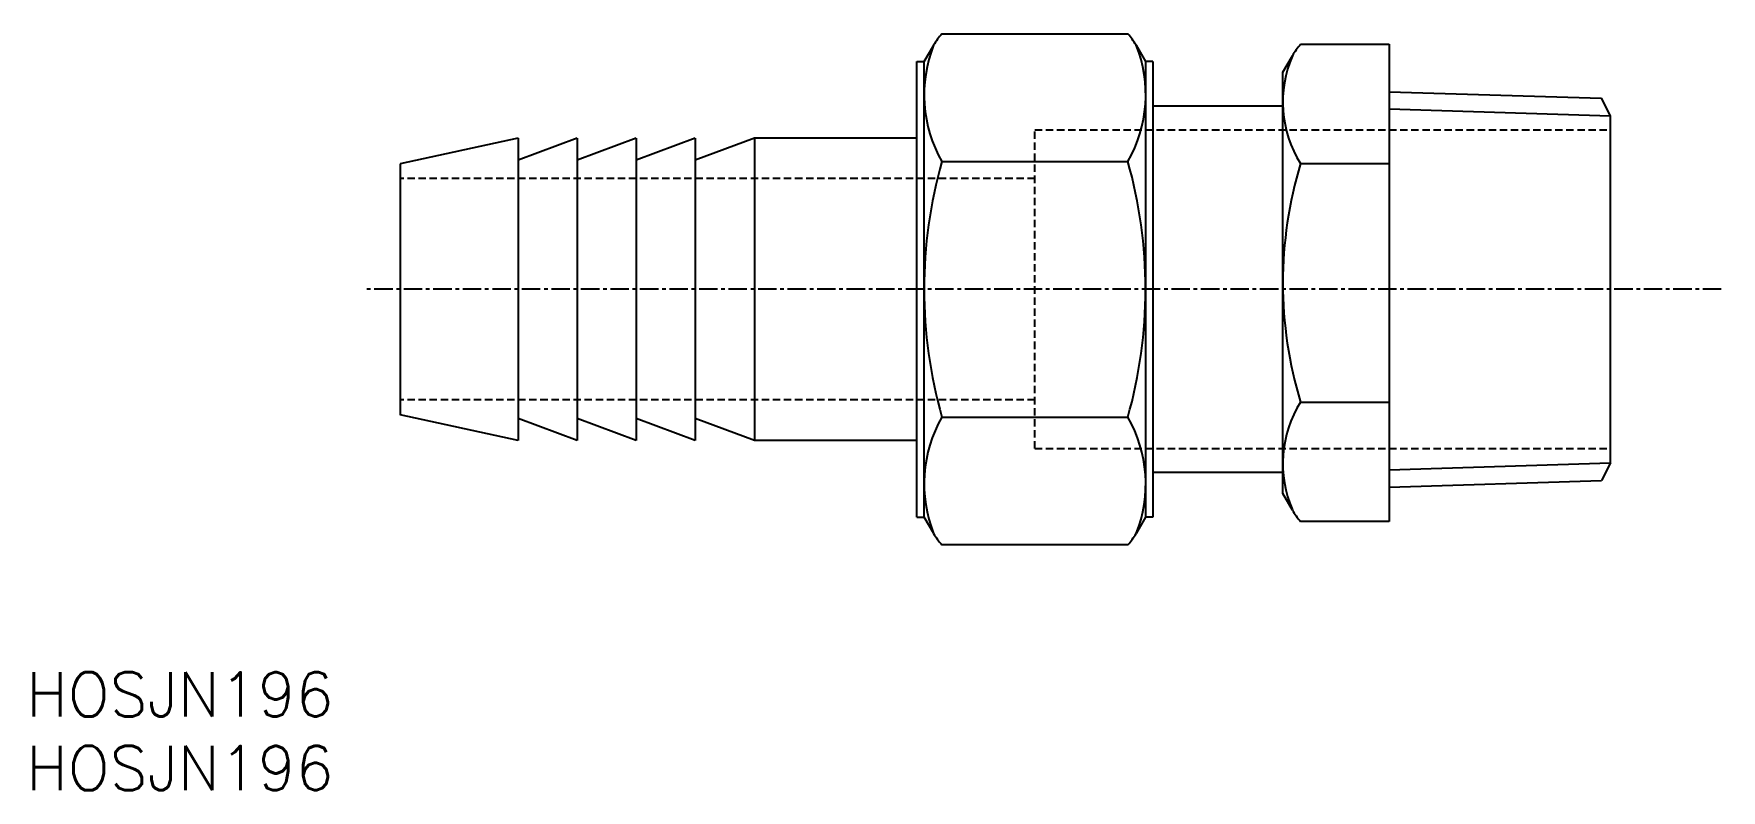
# Model space of a CAD drawing. Extents: x 1 to 115, y 0 to 51.
import ezdxf

# ---------------------------------------------------------------- set-up
doc = ezdxf.new("R2010")
doc.units = 0
doc.linetypes.add('CENTER', pattern=[2, 1.25, -0.25, 0.25, -0.25])
doc.linetypes.add('DASHED', pattern=[0.75, 0.5, -0.25])
doc.layers.get('0').update_dxf_attribs({"linetype": 'CONTINUOUS'})
doc.layers.add('CENTER', color=1, linetype='CENTER')
doc.styles.get("Standard").update_dxf_attribs({"font": 'txt.shx'})

# ---------------------------------------------------------------- blocks, each defined once
blk = doc.blocks.new('*U4')
at = {"color": 7, "linetype": 'CONTINUOUS'}
blk.add_text('HOSJN196', height=3, dxfattribs=at).set_placement((0, 0))
blk = doc.blocks.new('*U5')
at = {"color": 7, "linetype": 'CONTINUOUS'}
blk.add_text('HOSJN196', height=3, dxfattribs=at).set_placement((0, 5))

msp = doc.modelspace()

# ---------------------------------------------------------------- linework, layer by layer
for p, q in [((60.83, 49.38), (61.48, 50.49)), ((62.03, 51.27), (74.63, 51.27)), ((75.19, 50.49), (75.83, 49.38)), ((86.33, 50.55), (92.33, 50.55)), ((92.33, 50.55), (92.33, 18.22)), ((60.33, 18.51), (60.33, 49.38)), ((60.83, 18.51), (60.83, 49.38)), ((75.83, 49.38), (75.83, 18.51)), ((76.33, 49.38), (76.33, 18.51)), ((85.13, 48.66), (85.78, 49.78)), ((85.13, 20.11), (85.13, 48.66)), ((85.13, 46.35), (76.33, 46.35)), ((62.03, 42.61), (74.63, 42.61)), ((86.33, 42.47), (92.33, 42.47)), ((86.33, 26.3), (92.33, 26.3)), ((62.03, 25.29), (74.63, 25.29)), ((85.13, 21.54), (76.33, 21.54)), ((85.78, 18.99), (85.13, 20.11)), ((61.48, 17.4), (60.83, 18.51)), ((75.83, 18.51), (75.19, 17.4)), ((92.33, 18.22), (86.33, 18.22)), ((74.63, 16.63), (62.03, 16.63))]:
    msp.add_line(p, q)
at = {"color": 7, "linetype": 'CONTINUOUS'}
for p, q in [((60.33, 49.38), (60.83, 49.38)), ((76.33, 49.38), (75.83, 49.38)), ((92.33, 47.34), (106.72, 46.89)), ((107.33, 45.71), (106.72, 46.89)), ((107.33, 22.19), (107.33, 45.71)), ((33.33, 44.2), (25.33, 42.45)), ((33.33, 44.2), (33.33, 23.7)), ((37.33, 44.2), (33.33, 42.7)), ((37.33, 44.2), (37.33, 23.7)), ((41.33, 44.2), (37.33, 42.7)), ((41.33, 44.2), (41.33, 23.7)), ((45.33, 44.2), (41.33, 42.7)), ((49.33, 44.2), (45.33, 42.7)), ((45.33, 44.2), (45.33, 23.7)), ((49.33, 44.2), (49.33, 23.7)), ((60.33, 44.2), (49.33, 44.2)), ((25.33, 42.45), (25.33, 25.45)), ((33.33, 23.7), (25.33, 25.45)), ((37.33, 23.7), (33.33, 25.19)), ((41.33, 23.7), (37.33, 25.19)), ((45.33, 23.7), (41.33, 25.19)), ((49.33, 23.7), (45.33, 25.19)), ((60.33, 23.7), (49.33, 23.7)), ((107.33, 22.19), (106.72, 21)), ((92.33, 20.55), (106.72, 21)), ((60.33, 18.51), (60.83, 18.51)), ((76.33, 18.51), (75.83, 18.51))]:
    msp.add_line(p, q, dxfattribs=at)
at = {"color": 3, "linetype": 'CONTINUOUS'}
for p, q in [((92.33, 46.18), (107.33, 45.71)), ((92.33, 21.72), (107.33, 22.19))]:
    msp.add_line(p, q, dxfattribs=at)
at = {"color": 3, "linetype": 'DASHED'}
for p, q in [((68.33, 44.75), (107.33, 44.75)), ((68.33, 23.15), (68.33, 44.75)), ((68.33, 41.45), (25.33, 41.45)), ((68.33, 26.45), (25.33, 26.45)), ((68.33, 23.15), (107.33, 23.15))]:
    msp.add_line(p, q, dxfattribs=at)
for centre, radius, start, end in [((69.94, 47.13), 9.11, 158.3189, 209.7581), ((65.63, 48.09), 4.8, 138.5966, 150), ((71.03, 48.09), 4.8, 30, 41.4034), ((66.73, 47.13), 9.11, 330.2419, 21.6811), ((89.93, 47.37), 4.8, 138.5966, 150), ((93.02, 46.65), 7.89, 156.6912, 212.0216), ((92.68, 33.95), 31.85, 164.2222, 195.7778), ((43.98, 33.95), 31.85, 344.2222, 15.7778), ((112.95, 34.38), 27.82, 163.1109, 196.8891), ((93.02, 22.12), 7.89, 147.9784, 203.3088), ((69.94, 20.76), 9.11, 150.2419, 201.6811), ((66.73, 20.76), 9.11, 338.3189, 29.7581), ((89.93, 21.39), 4.8, 210, 221.4034), ((65.63, 19.8), 4.8, 210, 221.4034), ((71.03, 19.8), 4.8, 318.5966, 330)]:
    msp.add_arc(centre, radius, start, end)
at = {"layer": 'CENTER', "color": 1}
msp.add_line((114.83, 33.95), (22.83, 33.95), dxfattribs=at)

# ---------------------------------------------------------------- block references
at = {"color": 7, "linetype": 'CONTINUOUS'}
for name in ['*U5', '*U4']:
    msp.add_blockref(name, (0, 0), dxfattribs=at)

doc.saveas('drawing.dxf')
